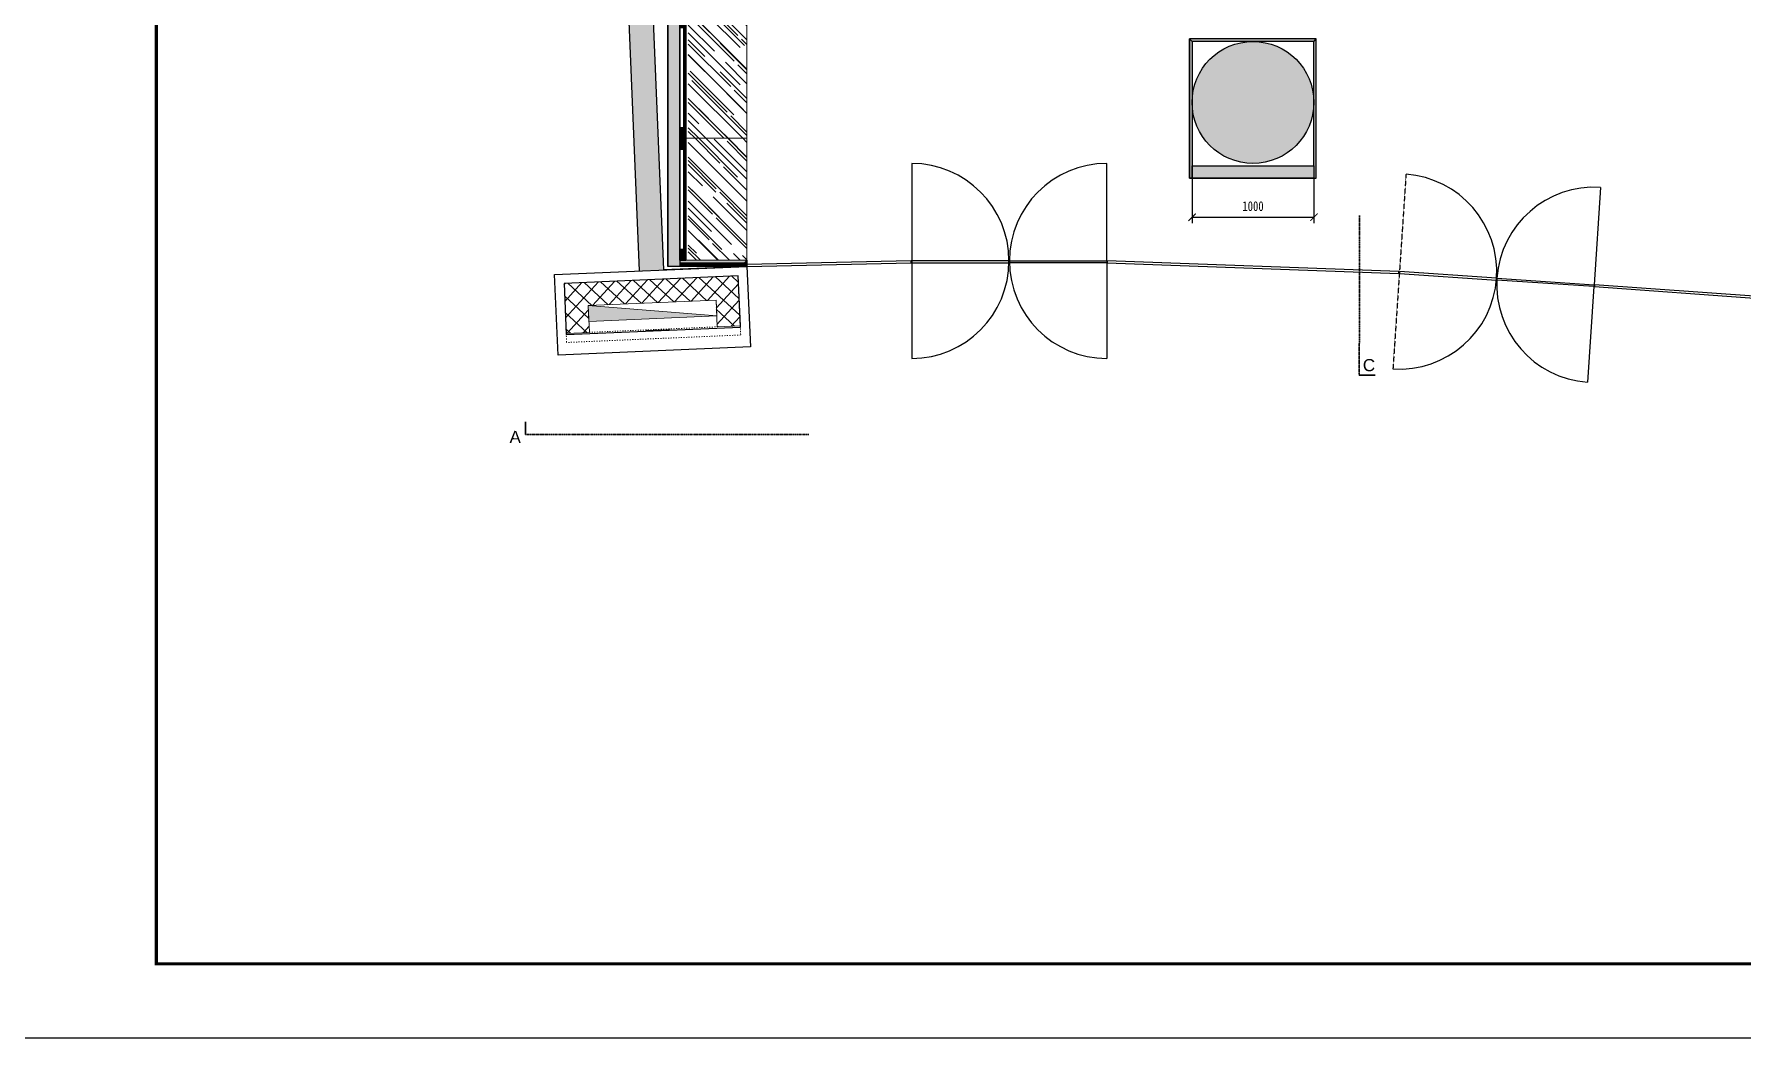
# Model space of a CAD drawing. Header units: millimetres. Extents: x 346472 to 732256, y -34068 to -15883.
# Drawn here: x 681114 to 695127, y -34068 to -25838 of the extents above; entities that cross this region are included whole.
import ezdxf

# ---------------------------------------------------------------- set-up
doc = ezdxf.new("R2010")
doc.units = ezdxf.units.MM
doc.header["$LTSCALE"] = 7
doc.header["$PDMODE"] = 3
for name, pattern in [('ACAD_ISO04W100', [30, 24, -3, 0, -3]), ('AED-090-P-PL02-N$0$ACAD_ISO03W100', [30, 12, -18]), ('DASHDOT', [1, 0.5, -0.25, 0, -0.25]), ('HIDDEN', [0.375, 0.25, -0.125]), ('TRATTEGGIATA2', [9.525, 6.35, -3.175])]:
    doc.linetypes.add(name, pattern=pattern)
doc.layers.get('0').update_dxf_attribs({"lineweight": 0})
for name, color, linetype in [('1', 1, 'Continuous'), ('1建筑平面', 7, 'Continuous'), ('3d floor', 7, 'Continuous'), ('AED-090-P-PL02-N$0$HoseReelBackground', 255, 'Continuous'), ('mdf panels', 7, 'Continuous'), ('WALL', 7, 'Continuous'), ('walls', 7, 'Continuous'), ('图框', 9, 'Continuous')]:
    doc.layers.add(name, color=color, linetype=linetype)
for name, color, linetype, lineweight in [('AED-090-P-PL02-N$0$HoseReel', 1, 'Continuous', 13), ('black lacquared metal', 1, 'Continuous', 9), ('EA7 furniture', 7, 'Continuous', 5), ('materials', 1, 'Continuous', 40), ('QUOTE', 251, 'Continuous', 5)]:
    doc.layers.add(name, color=color, linetype=linetype, lineweight=lineweight)
doc.styles.add('DIM_FONT', font='', dxfattribs={"width": 0.8})
doc.styles.get("Standard").update_dxf_attribs({"font": 'STKaiti.ttf'})
doc.styles.get('DIM_FONT').set_extended_font_data('SimHei')
doc.dimstyles.new('DIMN100', dxfattribs={"dimtxt": 80, "dimasz": 60, "dimexe": 50, "dimexo": 0, "dimgap": 50, "dimtad": 1, "dimdec": 0, "dimrnd": 5, "dimzin": 0, "dimdsep": 46, "dimtxsty": 'DIM_FONT', "dimblk": 'ARCHTICK', "dimcen": 1, "dimclrd": 256, "dimclre": 256, "dimclrt": 256, "dimadec": 0, "dimazin": 0, "dimtfac": 1, "dimtdec": 0, "dimtix": 1, "dimtmove": 2, "dimatfit": 3, "dimldrblk": '_DIMX', "dimfxl": 250, "dimtolj": 1, "dimtzin": 0, "dimarcsym": 0})

# ---------------------------------------------------------------- blocks, each defined once
blk = doc.blocks.new('parete 100')
at = {"ltscale": 100}
h = blk.add_hatch(color=8, dxfattribs=at)
h.dxf.hatch_style = 1
h.paths.add_polyline_path([(-90, 550), (-2, 550), (-90, 520)], flags=17)
h.paths.add_polyline_path([(-2, 550), (-2, 520), (-90, 520)])
h.paths.add_polyline_path([(-80, 520), (-2, 520), (-2, 500), (-80, 500)])
h.paths.add_polyline_path([(-998, 520), (-90, 520), (-90, 500), (-998, 500)])
h.paths.add_polyline_path([(-998, 550), (-910, 550), (-910, 520)], flags=17)
h.paths.add_polyline_path([(-998, 550), (-910, 520), (-998, 520)])
at = {"layer": 'black lacquared metal'}
h = blk.add_hatch(dxfattribs=at)
h.set_pattern_fill('AR-RROOF', color=256, scale=5, angle=45)
h.set_pattern_definition([(45, (-76560.84, -19870.8), (107.76307, 287.3682), [1905, -254, 635, -127]), (45, (-76486.3, -19706.46), (-209.23997, 29.63485), [381, -41.91, 762, -95.25]), (45, (-76592.27, -19749.57), (406.8056, 527.14103), [1016, -177.8, 508, -127])])
h.paths.add_polyline_path([(0, 550), (-1000, 550), (-1000, 302), (0, 302)])
h.paths.add_polyline_path([(-1000, 482), (-1000, 550), (0, 550), (0, 482)], flags=17)
h.paths.add_polyline_path([(0, 302), (-1000, 302), (-1000, 0), (0, 0)])
at = {"layer": 'mdf panels', "lineweight": 5}
h = blk.add_hatch(dxfattribs=at)
h.set_pattern_fill('ANSI31', color=256, scale=2)
h.set_pattern_definition([(45, (-89860.4903, -14184.735), (-4.49012806, 4.49012806), [])])
h.paths.add_polyline_path([(-920, 520), (-998, 520), (-998, 500), (-920, 500)])
h.paths.add_polyline_path([(-910, 550), (-998, 550), (-910, 520)], flags=17)
h.paths.add_polyline_path([(-998, 550), (-998, 520), (-920, 520), (-910, 520)], flags=17)
h.paths.add_polyline_path([(-2, 550), (-90, 550), (-2, 520)], flags=17)
h.paths.add_polyline_path([(-90, 550), (-90, 520), (-2, 520)], flags=17)
h.paths.add_polyline_path([(-90, 500), (-90, 520), (-910, 520), (-910, 500)])
h.paths.add_polyline_path([(-80, 520), (-80, 500), (-2, 500), (-2, 520)])
at = {"layer": 'black lacquared metal', "color": 0}
blk.add_lwpolyline([(-1000, 550), (0, 550), (0, 0), (-1000, 0)], close=True, dxfattribs=at)
at = {"layer": 'black lacquared metal', "linetype": 'TRATTEGGIATA2'}
blk.add_lwpolyline([(-1000, 550), (0, 550), (0, 500), (-1000, 500)], close=True, dxfattribs=at)
blk.add_lwpolyline([(-1000, 550), (0, 550), (0, 500), (-1000, 500)], close=True, dxfattribs=at)
at = {"layer": 'black lacquared metal'}
for points in [[(-1000, 550), (-998, 550), (-998, 500), (-1000, 500)], [(0, 550), (-2, 550), (-2, 500), (0, 500)]]:
    blk.add_lwpolyline(points, close=True, dxfattribs=at)
at = {"layer": 'mdf panels'}
for p, q in [((-1000, 550), (-1000, 500)), ((-1000, 550), (-1000, 500)), ((-998, 550), (-998, 500)), ((-998, 550), (-910, 520)), ((-2, 550), (-90, 520)), ((-2, 550), (-2, 500)), ((0, 550), (0, 500)), ((0, 550), (0, 500))]:
    blk.add_line(p, q, dxfattribs=at)
for points in [[(-1000, 550), (0, 550), (0, 500), (-1000, 500)], [(-998, 550), (-910, 550), (-910, 520), (-998, 520)], [(-998, 500), (-2, 500), (-2, 520), (-998, 520)], [(-920, 500), (-910, 500), (-910, 520), (-920, 520)], [(-2, 550), (-90, 550), (-90, 520), (-2, 520)], [(-80, 500), (-90, 500), (-90, 520), (-80, 520)]]:
    blk.add_lwpolyline(points, close=True, dxfattribs=at)
for points in [[(-920, 500), (-920, 520), (-910, 520), (-910, 500)], [(-920, 520), (-910, 520), (-910, 500), (-912, 500), (-912, 518), (-918, 518), (-918, 500), (-920, 500), (-920, 520)], [(-918, 500), (-920, 500), (-920, 520), (-910, 520), (-910, 500), (-912, 500)], [(-910, 500), (-910, 520), (-920, 520), (-920, 500)], [(-910, 520), (-920, 520), (-920, 500), (-918, 500), (-918, 518), (-912, 518), (-912, 500), (-910, 500), (-910, 520)], [(-918, 500), (-918, 518), (-912, 518), (-912, 500)], [(-912, 500), (-912, 518), (-918, 518), (-918, 500)], [(-80, 500), (-80, 520), (-90, 520), (-90, 500)], [(-80, 520), (-90, 520), (-90, 500), (-88, 500), (-88, 518), (-82, 518), (-82, 500), (-80, 500), (-80, 520)], [(-82, 500), (-82, 518), (-88, 518), (-88, 500)]]:
    blk.add_lwpolyline(points, dxfattribs=at)
blk = doc.blocks.new('_ArchTick')
at = {"color": 0, "linetype": 'ByBlock', "const_width": 0.15}
blk.add_lwpolyline([(-0.5, -0.5), (0.5, 0.5)], dxfattribs=at)
blk = doc.blocks.new('*D162')
at = {"layer": 'Defpoints', "color": 0, "lineweight": 5, "transparency": 16777216}
for p in [(690616, -27018), (691616, -27018), (691616, -27339)]:
    blk.add_point(p, dxfattribs=at)
at = {"layer": 'QUOTE', "lineweight": -2, "transparency": 16777216}
for p, q in [((690616, -27018), (690616, -27389)), ((691616, -27018), (691616, -27389)), ((690616, -27339), (691616, -27339))]:
    blk.add_line(p, q, dxfattribs=at)
at = {"layer": 'QUOTE', "lineweight": -2, "transparency": 16777216, "xscale": 60, "yscale": 60, "zscale": 60, "rotation": 180}
blk.add_blockref('_ArchTick', (690616, -27339), dxfattribs=at)
at = {"layer": 'QUOTE', "lineweight": -2, "transparency": 16777216, "xscale": 60, "yscale": 60, "zscale": 60}
blk.add_blockref('_ArchTick', (691616, -27339), dxfattribs=at)
at = {"layer": 'QUOTE', "lineweight": 5, "transparency": 16777216, "insert": (691116, -27249), "char_height": 80, "attachment_point": 5, "style": 'DIM_FONT'}
blk.add_mtext('\\A1;1000', dxfattribs=at)
blk = doc.blocks.new('_DIMX')
blk.add_line((-150, 0), (150, 0))
at = {"const_width": 50}
blk.add_lwpolyline([(-70, -70), (70, 70)], dxfattribs=at)

msp = doc.modelspace()

# ---------------------------------------------------------------- hatches: boundary and pattern name
at = {"layer": 'AED-090-P-PL02-N$0$HoseReel', "extrusion": (0.001481, 7.72385e-05, 0.999999)}
h = msp.add_hatch(dxfattribs=at)
h.set_pattern_fill('ANSI37', color=8, scale=30, angle=-174.92964, style=0)
h.set_pattern_definition([(227.456, (686894.54, -27744.18), (70.1766, -64.4035), []), (317.456, (686894.54, -27744.18), (64.4035, 70.1766), [])])
h.paths.add_polyline_path([(686908.4, -28230.1), (686890.8, -27820.5), (685462.1, -27881.8), (685479.7, -28291.4), (685669.5, -28283.2), (685660.1, -28063.4), (686709.1, -28018.4), (686718.6, -28238.2)])
msp.add_hatch(color=256, dxfattribs=at).paths.add_polyline_path([(686714.7, -28148.3), (685665.7, -28193.3), (685660.1, -28063.4)])
at = {"layer": 'EA7 furniture', "lineweight": 5}
h = msp.add_hatch(dxfattribs=at)
h.set_pattern_fill('ANSI31', color=256, scale=2, angle=90)
h.set_pattern_definition([(135, (824022.803, -656755.3265), (-4.49012806, -4.49012806), [])])
h.paths.add_polyline_path([(686943.3, -27712.2), (686413.3, -27712.2), (686413.3, -27742.2), (686943.3, -27742.2)])
at = {"layer": 'WALL', "lineweight": 5}
h = msp.add_hatch(color=8, dxfattribs=at)
h.dxf.hatch_style = 1
h.paths.add_polyline_path([(686943.3, -27712.2), (686963.3, -27692.2), (686413.3, -27692.2), (686413.3, -27712.2)])
h = msp.add_hatch(color=10, dxfattribs=at)
h.dxf.hatch_style = 1
h.paths.add_polyline_path([(686963.3, -27742.2), (686963.3, -27692.2), (686943.3, -27712.2), (686943.3, -27742.2)])
at = {"layer": 'walls', "true_color": 0x939598}
h = msp.add_hatch(color=252, dxfattribs=at)
h.dxf.hatch_style = 1
h.paths.add_polyline_path([(685384.5, -18414.8), (685106.9, -18516.9), (685788.3, -20786), (686079.2, -27780.2), (686278.9, -27771.6), (685988.2, -20777.6), (691115.6, -22032.6), (691115.6, -21826.7), (686035.7, -20583.4)])
h.paths.add_polyline_path([(691115.6, -21826.7), (691115.6, -22032.6), (698008.4, -23719.6), (697871.4, -24279.4), (697852.7, -24355.8), (697949.8, -24379.6), (698046.9, -24403.3), (698250.2, -23572.9)])
h.paths.add_polyline_path([(697803.3, -25399), (697840.1, -25248.4), (697645.9, -25200.9), (697561.5, -25545.7), (699950.9, -26130.5), (699419.6, -28301.7), (699627.1, -28301.7), (700197.1, -25990)])
h.paths.add_polyline_path([(699627.1, -28301.7), (699419.6, -28301.7), (699379.1, -28467.2), (699574.2, -28516.3)])
h.paths.add_polyline_path([(699379.7, -28467.3), (699357.5, -28555.4), (699333.9, -28651.6), (699332.8, -28656), (700736.4, -29004.6), (700786.9, -28821.4)])
at = {"layer": 'walls'}
h = msp.add_hatch(color=0, dxfattribs=at)
h.dxf.hatch_style = 1
h.paths.add_polyline_path([(686413.3, -23692.7), (686313.3, -23692.7), (686313.3, -27742.2), (686413.3, -27742.2)])
h = msp.add_hatch(color=5, dxfattribs=at)
h.dxf.hatch_style = 1
h.paths.add_polyline_path([(691115.6, -25877.7), (690595.6, -25877.7), (690615.6, -25897.7), (691115.6, -25897.7)])
h.paths.add_polyline_path([(691635.6, -25877.7), (691115.6, -25877.7), (691115.6, -25897.7), (691615.6, -25897.7)])
h = msp.add_hatch(color=5, dxfattribs=at)
h.dxf.hatch_style = 1
h.paths.add_polyline_path([(690615.6, -25897.7), (690595.6, -25877.7), (690595.6, -27017.7), (690615.6, -27017.7)])
at = {"layer": 'walls', "true_color": 0x939598}
h = msp.add_hatch(color=252, dxfattribs=at)
h.dxf.hatch_style = 1
h.paths.add_polyline_path([(691115.6, -25897.7), (691115.6, -26897.7, 0.4142136), (691615.6, -26397.7, 0.4142136)])
h.paths.add_polyline_path([(691115.6, -25897.7, 0.4142136), (690615.6, -26397.7, 0.4142136), (691115.6, -26897.7)])
at = {"layer": 'walls'}
h = msp.add_hatch(color=5, dxfattribs=at)
h.dxf.hatch_style = 1
h.paths.add_polyline_path([(691615.6, -25897.7), (691635.6, -25877.7), (691635.6, -27017.7), (691615.6, -27017.7)])
h = msp.add_hatch(color=2, dxfattribs=at)
h.dxf.hatch_style = 1
h.paths.add_polyline_path([(691115.6, -27017.7), (691115.6, -26917.7), (690615.6, -26917.7), (690615.6, -27017.7)])
h.paths.add_polyline_path([(691615.6, -27017.7), (691615.6, -26917.7), (691115.6, -26917.7), (691115.6, -27017.7)])

# ---------------------------------------------------------------- linework, layer by layer
at = {"color": 1, "linetype": 'DASHDOT', "lineweight": 35}
for p, q in [((691988.2, -28634.6, 2.3), (691989.6, -27325.9, 2.3)), ((685145, -29121.4), (687471.9, -29121.4))]:
    msp.add_line(p, q, dxfattribs=at)
at = {"color": 1, "linetype": 'ACAD_ISO04W100', "lineweight": 35}
for p, q in [((692118.8, -28634.6, 2.3), (691988.2, -28634.6, 2.3)), ((685145, -29016.7), (685145, -29121.4))]:
    msp.add_line(p, q, dxfattribs=at)
at = {"linetype": 'Continuous', "lineweight": 5}
msp.add_lwpolyline([(686413.3, -27692.2), (686963.3, -27692.2), (686963.3, -27742.2), (686413.3, -27742.2)], close=True, dxfattribs=at)
at = {"layer": '1', "color": 0}
msp.add_circle((691115.6, -26397.7), 500, dxfattribs=at)
at = {"layer": '1建筑平面', "color": 8}
for p, q in [((688315.6, -26897.4), (688315.6, -28497.4)), ((689915.6, -27697.4), (689915.6, -26897.4)), ((693968, -27094.6), (693915.6, -27892.9)), ((689915.6, -27712.4), (689915.6, -28497.4)), ((693913.3, -27907.8), (693860.5, -28691))]:
    msp.add_line(p, q, dxfattribs=at)
at = {"layer": '1建筑平面', "color": 8, "linetype": 'HIDDEN'}
msp.add_line((692371.6, -26987.1), (692264.2, -28583.5), dxfattribs=at)
at = {"layer": '1建筑平面', "extrusion": (0.001481, 7.72385e-05, 0.999999), "elevation": 1015.3}
msp.add_lwpolyline([(685384, -27810), (686962.5, -27742.3), (686990.8, -28401.7), (685412.3, -28469.4)], close=True, dxfattribs=at)
at = {"layer": '1建筑平面', "color": 8}
for points in [[(686963.3, -27727), (686963.3, -27742), (688310.6, -27713.1), (688310.6, -27698.1)], [(688315.6, -27697.4), (688315.6, -27712.4), (689113.6, -27712.4), (689113.6, -27697.4)], [(689915.6, -27697.4), (689915.6, -27712.4), (689117.6, -27712.4), (689117.6, -27697.4)], [(689919.6, -27697.4), (689919.6, -27712.4), (692312.9, -27800.3), (692312.9, -27785.3)], [(692317.9, -27785.3), (692316.9, -27800.3), (693113.1, -27854), (693114.1, -27839.1)], [(693914.3, -27892.8), (693913.3, -27907.8), (693117.1, -27854), (693118.1, -27839.1)], [(693917.3, -27892.8), (693917.3, -27907.8), (695267.6, -28005.6), (695267.6, -27990.6)]]:
    msp.add_lwpolyline(points, close=True, dxfattribs=at)
for centre, start, end in [((688313.6, -27697.4), 270.14089, 89.85911), ((689917.5, -27697.4), 90.14089, 269.85911), ((692315.9, -27785.2), 266.28915, 86.00819), ((693916.2, -27892.9), 86.28933, 266.00801)]:
    msp.add_arc(centre, 800, start, end, dxfattribs=at)
at = {"layer": '1建筑平面', "extrusion": (-0.001885, -6.71721e-05, 0.999998)}
msp.add_arc((687957.6, -89663.1, -1290.4), 61419, 91.519878, 91.706439, dxfattribs=at)
at = {"layer": 'AED-090-P-PL02-N$0$HoseReel', "color": 3, "extrusion": (0.001481, 7.72385e-05, 0.999999), "elevation": 1015.3}
for points in [[(686908.4, -28230.1), (686890.8, -27820.5), (685462.1, -27881.8), (685479.7, -28291.4)], [(686718.6, -28238.2), (686709.1, -28018.4), (685660.1, -28063.4), (685669.5, -28283.2)], [(685479.7, -28291.4), (685669.5, -28283.2)], [(686718.6, -28238.2), (686908.4, -28230.1)]]:
    msp.add_lwpolyline(points, dxfattribs=at)
at = {"layer": 'AED-090-P-PL02-N$0$HoseReel', "extrusion": (0.001481, 7.72385e-05, 0.999999), "elevation": 1015.3}
for points in [[(686714.7, -28148.3), (685665.7, -28193.3), (685660.1, -28063.4), (686709.1, -28018.4)], [(686714.7, -28148.3), (685665.7, -28193.3), (685660.1, -28063.4)]]:
    msp.add_lwpolyline(points, close=True, dxfattribs=at)
msp.add_lwpolyline([(686714.7, -28148.3), (685660.1, -28063.4)], dxfattribs=at)
at = {"layer": 'AED-090-P-PL02-N$0$HoseReel', "color": 8, "linetype": 'AED-090-P-PL02-N$0$ACAD_ISO03W100', "ltscale": 0.1, "extrusion": (0.001481, 7.72385e-05, 0.999999), "elevation": 1015.3}
for points in [[(685479.7, -28291.4), (685482.9, -28366.3)], [(686911.6, -28305), (685482.9, -28366.3)], [(686704.1, -28238.9), (685669.5, -28283.2)], [(686908.4, -28230.1), (686911.6, -28305)]]:
    msp.add_lwpolyline(points, dxfattribs=at)
at = {"layer": 'AED-090-P-PL02-N$0$HoseReelBackground', "extrusion": (0.001481, 7.72385e-05, 0.999999), "elevation": 1015.3}
msp.add_lwpolyline([(686890.8, -27820.5), (685462.1, -27881.8), (685480.1, -28301.4), (686908.8, -28240.1)], close=True, dxfattribs=at)
at = {"layer": 'EA7 furniture', "lineweight": 5}
msp.add_line((686963.3, -23086.3, -1), (686963.3, -27742.2, -1), dxfattribs=at)
at = {"layer": 'EA7 furniture', "lineweight": 9}
msp.add_lwpolyline([(686413.3, -27742.2), (686963.3, -27742.2), (686963.3, -27692.2), (686413.3, -27692.2)], close=True, dxfattribs=at)
at = {"layer": 'EA7 furniture'}
msp.add_lwpolyline([(686963.3, -27742.2), (686963.3, -27692.2), (686413.3, -27692.2), (686413.3, -27742.2)], dxfattribs=at)
at = {"layer": 'EA7 furniture', "lineweight": 5}
msp.add_lwpolyline([(686413.3, -27742.2), (686963.3, -27742.2), (686963.3, -27692.2), (686413.3, -27692.2)], close=True, dxfattribs=at)
at = {"layer": 'materials', "color": 10, "lineweight": 40}
msp.add_lwpolyline([(686963.3, -27742.2), (686963.3, -27692.2)], dxfattribs=at)
at = {"layer": 'WALL'}
msp.add_line((686963.3, -27742.2), (686278.9, -27771.6, 1), dxfattribs=at)
at = {"layer": 'WALL', "lineweight": 5}
for p in [(686463.3, -27692.2), (686943.3, -27712.2)]:
    msp.add_line(p, (686963.3, -27692.2), dxfattribs=at)
at = {"layer": 'WALL'}
for points in [[(685788.3, -20786), (686079.1, -27779.9)], [(685988.2, -20777.6), (686278.9, -27771.6), (686278.9, -27771.6)]]:
    msp.add_lwpolyline(points, dxfattribs=at)
at = {"layer": 'WALL', "lineweight": 5}
for points in [[(686943.3, -27742.2), (686943.3, -27712.2), (686413.3, -27712.2)], [(686963.3, -27742.2), (686963.3, -27692.2), (686463.3, -27692.2)]]:
    msp.add_lwpolyline(points, dxfattribs=at)
at = {"layer": 'walls'}
for p, q in [((686313.3, -23692.7, 1), (686313.3, -27742.2, -1)), ((686413.3, -23692.6, 1), (686413.3, -27742.2, -1)), ((690595.6, -25877.7), (690615.6, -25897.7)), ((691615.6, -25897.7), (691635.6, -25877.7))]:
    msp.add_line(p, q, dxfattribs=at)
at = {"layer": 'walls', "elevation": 1}
msp.add_lwpolyline([(686313.3, -23692.7), (686413.3, -23692.7), (686413.3, -27742.2), (686313.3, -27742.2)], close=True, dxfattribs=at)
at = {"layer": 'walls'}
for points in [[(690595.6, -27017.7), (691635.6, -27017.7), (691635.6, -25877.7), (690595.6, -25877.7)], [(690595.6, -25877.7), (690615.6, -25897.7), (690615.6, -27017.7), (690595.6, -27017.7)], [(690615.6, -26917.7), (691615.6, -26917.7), (691615.6, -25897.7), (690615.6, -25897.7)], [(690615.6, -26917.7), (691615.6, -26917.7), (691615.6, -27017.7), (690615.6, -27017.7)]]:
    msp.add_lwpolyline(points, close=True, dxfattribs=at)
at = {"layer": '图框', "color": 251}
msp.add_lwpolyline([(680817.9, -34068.2), (706537, -34068.2), (706537, -15882.9), (680817.9, -15882.9)], close=True, dxfattribs=at)
at = {"layer": '图框', "color": 251, "const_width": 26}
msp.add_lwpolyline([(682116.8, -16489.1), (705930.8, -16489.1), (705930.8, -33462), (682116.8, -33462)], close=True, dxfattribs=at)

# ---------------------------------------------------------------- block references
at = {"layer": '3d floor', "rotation": 90}
for p in [(686963.3, -25692.2), (686963.3, -26692.2)]:
    msp.add_blockref('parete 100', p, dxfattribs=at)

# ---------------------------------------------------------------- texts
at = {"layer": 'mdf panels', "char_height": 100}
for s, insert, attachment_point, rotation in [('{\\f@Arial Unicode MS|b0|i0|c0|p34;\\C1;C}', (692017.4, -28603.7, 2.3), 7, 0.41744), ('{\\f@Arial Unicode MS|b0|i0|c0|p34;\\C1;A}', (685015.8, -29090.5), 1, 359.58256)]:
    msp.add_mtext_dynamic_manual_height_columns(s, width=127.405, gutter_width=12.5, heights=[0], dxfattribs=dict(at, insert=insert, attachment_point=attachment_point, rotation=rotation))

# ---------------------------------------------------------------- dimensions: what is measured, and where the dimension line sits
at = {"layer": 'QUOTE', "lineweight": 5}
dim = msp.add_aligned_dim(p1=(690615.6, -27017.7), p2=(691615.6, -27017.7), distance=-321.5, dimstyle='DIMN100', dxfattribs=at)
dim.commit()
dim.dimension.update_dxf_attribs({"geometry": '*D162', "text_midpoint": (691115.6, -27248.7)})

doc.saveas('drawing.dxf')
